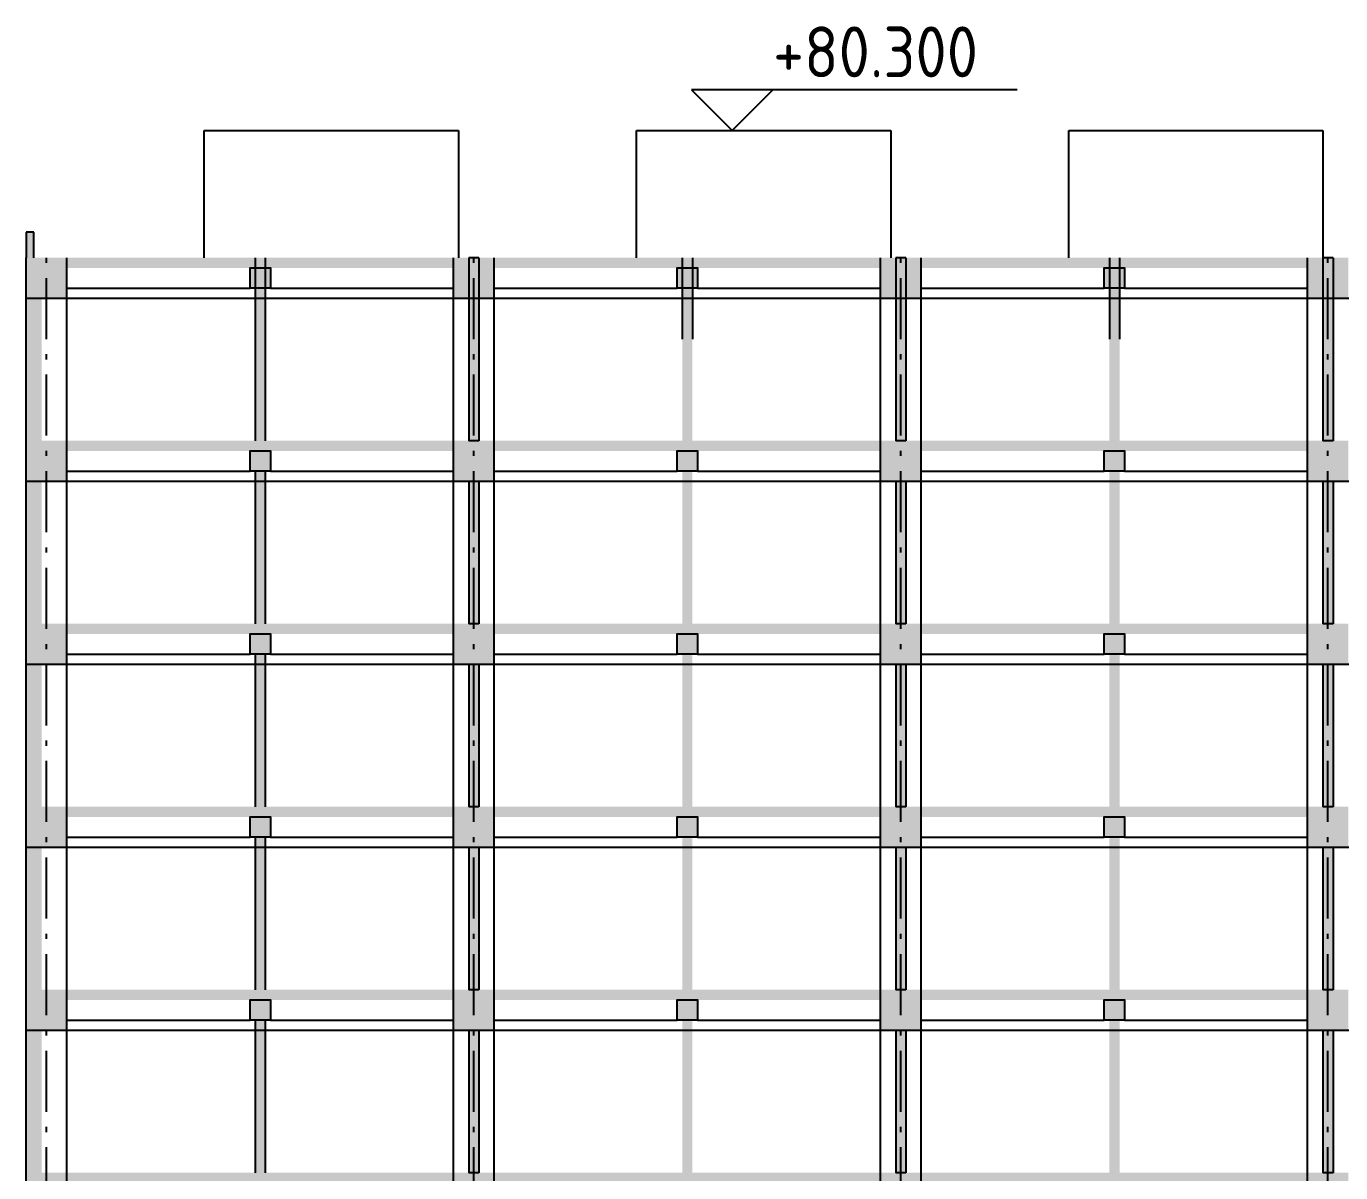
# Model space of a CAD drawing. Header units: inches. Extents: x -310 to 1074, y -19 to 138.
# Drawn here: x 182.26 to 208.11, y 59.8 to 82.35 of the extents above; entities that cross this region are included whole.
import ezdxf

# ---------------------------------------------------------------- set-up
doc = ezdxf.new("R2010")
doc.units = ezdxf.units.IN
doc.header["$MEASUREMENT"] = 0
doc.linetypes.add('ACAD_ISO10W100', pattern=[18, 12, -3, 0, -3])
for name, color, linetype in [('axis', 1, 'ACAD_ISO10W100'), ('column', 2, 'Continuous'), ('hatch', 11, 'Continuous'), ('oncut', 6, 'Continuous'), ('seeline', 214, 'Continuous'), ('text', 7, 'ACAD_ISO10W100')]:
    doc.layers.add(name, color=color, linetype=linetype)
doc.styles.add('Annotative', font='Arial.ttf')

msp = doc.modelspace()

# ---------------------------------------------------------------- hatches: boundary and pattern name
at = {"layer": 'hatch'}
h = msp.add_hatch(color=256, dxfattribs=at)
h.dxf.hatch_style = 1
h.paths.add_polyline_path([(182.4086, 78.3), (182.2586, 78.3), (182.2586, 77.8), (182.4086, 77.8)])
h = msp.add_hatch(color=256, dxfattribs=at)
h.dxf.hatch_style = 1
h.paths.add_polyline_path([(182.5586, 77.8), (182.2586, 77.8), (182.2586, -9), (182.5586, -9)])
h = msp.add_hatch(color=256, dxfattribs=at)
h.dxf.hatch_style = 1
h.paths.add_polyline_path([(183.0586, 77.8), (182.2586, 77.8), (182.2586, 77), (183.0586, 77)])
h = msp.add_hatch(color=256, dxfattribs=at)
h.dxf.hatch_style = 1
h.paths.add_polyline_path([(190.6586, 77.8), (183.0586, 77.8), (183.0586, 77.6), (190.6586, 77.6)])
h = msp.add_hatch(color=256, dxfattribs=at)
h.dxf.hatch_style = 1
h.paths.add_polyline_path([(187.0586, 77.6), (186.6586, 77.6), (186.6586, 77.2), (187.0586, 77.2)])
h = msp.add_hatch(color=256, dxfattribs=at)
h.dxf.hatch_style = 1
h.paths.add_polyline_path([(186.9586, 77.8), (186.7586, 77.8), (186.7586, 76.2), (186.9586, 76.2)])
h = msp.add_hatch(color=256, dxfattribs=at)
h.dxf.hatch_style = 1
h.paths.add_polyline_path([(191.4586, 77.8), (190.6586, 77.8), (190.6586, 77), (191.4586, 77)])
h = msp.add_hatch(color=256, dxfattribs=at)
h.dxf.hatch_style = 1
h.paths.add_polyline_path([(191.1586, 77.8), (190.9586, 77.8), (190.9586, 76.2), (191.1586, 76.2)])
h = msp.add_hatch(color=256, dxfattribs=at)
h.dxf.hatch_style = 1
h.paths.add_polyline_path([(199.0586, 77.8), (191.4586, 77.8), (191.4586, 77.6), (199.0586, 77.6)])
h = msp.add_hatch(color=256, dxfattribs=at)
h.dxf.hatch_style = 1
h.paths.add_polyline_path([(195.4586, 77.6), (195.0586, 77.6), (195.0586, 77.2), (195.4586, 77.2)])
h = msp.add_hatch(color=256, dxfattribs=at)
h.dxf.hatch_style = 1
h.paths.add_polyline_path([(195.3586, 77.8), (195.1586, 77.8), (195.1586, 76.2), (195.3586, 76.2)])
h = msp.add_hatch(color=256, dxfattribs=at)
h.dxf.hatch_style = 1
h.paths.add_polyline_path([(199.8586, 77.8), (199.0586, 77.8), (199.0586, 77), (199.8586, 77)])
h = msp.add_hatch(color=256, dxfattribs=at)
h.dxf.hatch_style = 1
h.paths.add_polyline_path([(199.5586, 77.8), (199.3586, 77.8), (199.3586, 76.2), (199.5586, 76.2)])
h = msp.add_hatch(color=256, dxfattribs=at)
h.dxf.hatch_style = 1
h.paths.add_polyline_path([(207.4586, 77.8), (199.8586, 77.8), (199.8586, 77.6), (207.4586, 77.6)])
h = msp.add_hatch(color=256, dxfattribs=at)
h.dxf.hatch_style = 1
h.paths.add_polyline_path([(203.8586, 77.6), (203.4586, 77.6), (203.4586, 77.2), (203.8586, 77.2)])
h = msp.add_hatch(color=256, dxfattribs=at)
h.dxf.hatch_style = 1
h.paths.add_polyline_path([(203.7586, 77.8), (203.5586, 77.8), (203.5586, 76.2), (203.7586, 76.2)])
h = msp.add_hatch(color=256, dxfattribs=at)
h.dxf.hatch_style = 1
h.paths.add_polyline_path([(208.2586, 77.8), (207.4586, 77.8), (207.4586, 77), (208.2586, 77)])
h = msp.add_hatch(color=256, dxfattribs=at)
h.dxf.hatch_style = 1
h.paths.add_polyline_path([(207.9586, 77.8), (207.7586, 77.8), (207.7586, 76.2), (207.9586, 76.2)])
h = msp.add_hatch(color=256, dxfattribs=at)
h.dxf.hatch_style = 1
h.paths.add_polyline_path([(186.9586, 77.2), (186.7586, 77.2), (186.7586, 74.2), (186.9586, 74.2)])
h = msp.add_hatch(color=256, dxfattribs=at)
h.dxf.hatch_style = 1
h.paths.add_polyline_path([(195.3586, 77.2), (195.1586, 77.2), (195.1586, 74.2), (195.3586, 74.2)])
h = msp.add_hatch(color=256, dxfattribs=at)
h.dxf.hatch_style = 1
h.paths.add_polyline_path([(203.7586, 77.2), (203.5586, 77.2), (203.5586, 74.2), (203.7586, 74.2)])
h = msp.add_hatch(color=256, dxfattribs=at)
h.dxf.hatch_style = 1
h.paths.add_polyline_path([(191.1586, 77), (190.9586, 77), (190.9586, 74.2), (191.1586, 74.2)])
h = msp.add_hatch(color=256, dxfattribs=at)
h.dxf.hatch_style = 1
h.paths.add_polyline_path([(199.5586, 77), (199.3586, 77), (199.3586, 74.2), (199.5586, 74.2)])
h = msp.add_hatch(color=256, dxfattribs=at)
h.dxf.hatch_style = 1
h.paths.add_polyline_path([(207.9586, 77), (207.7586, 77), (207.7586, 74.2), (207.9586, 74.2)])
h = msp.add_hatch(color=256, dxfattribs=at)
h.dxf.hatch_style = 1
h.paths.add_polyline_path([(183.0586, 74.2), (182.2586, 74.2), (182.2586, 73.4), (183.0586, 73.4)])
h = msp.add_hatch(color=256, dxfattribs=at)
h.dxf.hatch_style = 1
h.paths.add_polyline_path([(190.6586, 74.2), (183.0586, 74.2), (183.0586, 74), (190.6586, 74)])
h = msp.add_hatch(color=256, dxfattribs=at)
h.dxf.hatch_style = 1
h.paths.add_polyline_path([(191.4586, 74.2), (190.6586, 74.2), (190.6586, 73.4), (191.4586, 73.4)])
h = msp.add_hatch(color=256, dxfattribs=at)
h.dxf.hatch_style = 1
h.paths.add_polyline_path([(199.0586, 74.2), (191.4586, 74.2), (191.4586, 74), (199.0586, 74)])
h = msp.add_hatch(color=256, dxfattribs=at)
h.dxf.hatch_style = 1
h.paths.add_polyline_path([(199.8586, 74.2), (199.0586, 74.2), (199.0586, 73.4), (199.8586, 73.4)])
h = msp.add_hatch(color=256, dxfattribs=at)
h.dxf.hatch_style = 1
h.paths.add_polyline_path([(207.4586, 74.2), (199.8586, 74.2), (199.8586, 74), (207.4586, 74)])
h = msp.add_hatch(color=256, dxfattribs=at)
h.dxf.hatch_style = 1
h.paths.add_polyline_path([(208.2586, 74.2), (207.4586, 74.2), (207.4586, 73.4), (208.2586, 73.4)])
h = msp.add_hatch(color=256, dxfattribs=at)
h.dxf.hatch_style = 1
h.paths.add_polyline_path([(187.0586, 74), (186.6586, 74), (186.6586, 73.6), (187.0586, 73.6)])
h = msp.add_hatch(color=256, dxfattribs=at)
h.dxf.hatch_style = 1
h.paths.add_polyline_path([(195.4586, 74), (195.0586, 74), (195.0586, 73.6), (195.4586, 73.6)])
h = msp.add_hatch(color=256, dxfattribs=at)
h.dxf.hatch_style = 1
h.paths.add_polyline_path([(203.8586, 74), (203.4586, 74), (203.4586, 73.6), (203.8586, 73.6)])
h = msp.add_hatch(color=256, dxfattribs=at)
h.dxf.hatch_style = 1
h.paths.add_polyline_path([(186.9586, 73.6), (186.7586, 73.6), (186.7586, 70.6), (186.9586, 70.6)])
h = msp.add_hatch(color=256, dxfattribs=at)
h.dxf.hatch_style = 1
h.paths.add_polyline_path([(195.3586, 73.6), (195.1586, 73.6), (195.1586, 70.6), (195.3586, 70.6)])
h = msp.add_hatch(color=256, dxfattribs=at)
h.dxf.hatch_style = 1
h.paths.add_polyline_path([(203.7586, 73.6), (203.5586, 73.6), (203.5586, 70.6), (203.7586, 70.6)])
h = msp.add_hatch(color=256, dxfattribs=at)
h.dxf.hatch_style = 1
h.paths.add_polyline_path([(191.1586, 73.4), (190.9586, 73.4), (190.9586, 70.6), (191.1586, 70.6)])
h = msp.add_hatch(color=256, dxfattribs=at)
h.dxf.hatch_style = 1
h.paths.add_polyline_path([(199.5586, 73.4), (199.3586, 73.4), (199.3586, 70.6), (199.5586, 70.6)])
h = msp.add_hatch(color=256, dxfattribs=at)
h.dxf.hatch_style = 1
h.paths.add_polyline_path([(207.9586, 73.4), (207.7586, 73.4), (207.7586, 70.6), (207.9586, 70.6)])
h = msp.add_hatch(color=256, dxfattribs=at)
h.dxf.hatch_style = 1
h.paths.add_polyline_path([(183.0586, 70.6), (182.2586, 70.6), (182.2586, 69.8), (183.0586, 69.8)])
h = msp.add_hatch(color=256, dxfattribs=at)
h.dxf.hatch_style = 1
h.paths.add_polyline_path([(190.6586, 70.6), (183.0586, 70.6), (183.0586, 70.4), (190.6586, 70.4)])
h = msp.add_hatch(color=256, dxfattribs=at)
h.dxf.hatch_style = 1
h.paths.add_polyline_path([(191.4586, 70.6), (190.6586, 70.6), (190.6586, 69.8), (191.4586, 69.8)])
h = msp.add_hatch(color=256, dxfattribs=at)
h.dxf.hatch_style = 1
h.paths.add_polyline_path([(199.0586, 70.6), (191.4586, 70.6), (191.4586, 70.4), (199.0586, 70.4)])
h = msp.add_hatch(color=256, dxfattribs=at)
h.dxf.hatch_style = 1
h.paths.add_polyline_path([(199.8586, 70.6), (199.0586, 70.6), (199.0586, 69.8), (199.8586, 69.8)])
h = msp.add_hatch(color=256, dxfattribs=at)
h.dxf.hatch_style = 1
h.paths.add_polyline_path([(207.4586, 70.6), (199.8586, 70.6), (199.8586, 70.4), (207.4586, 70.4)])
h = msp.add_hatch(color=256, dxfattribs=at)
h.dxf.hatch_style = 1
h.paths.add_polyline_path([(208.2586, 70.6), (207.4586, 70.6), (207.4586, 69.8), (208.2586, 69.8)])
h = msp.add_hatch(color=256, dxfattribs=at)
h.dxf.hatch_style = 1
h.paths.add_polyline_path([(187.0586, 70.4), (186.6586, 70.4), (186.6586, 70), (187.0586, 70)])
h = msp.add_hatch(color=256, dxfattribs=at)
h.dxf.hatch_style = 1
h.paths.add_polyline_path([(195.4586, 70.4), (195.0586, 70.4), (195.0586, 70), (195.4586, 70)])
h = msp.add_hatch(color=256, dxfattribs=at)
h.dxf.hatch_style = 1
h.paths.add_polyline_path([(203.8586, 70.4), (203.4586, 70.4), (203.4586, 70), (203.8586, 70)])
h = msp.add_hatch(color=256, dxfattribs=at)
h.dxf.hatch_style = 1
h.paths.add_polyline_path([(186.9586, 70), (186.7586, 70), (186.7586, 67), (186.9586, 67)])
h = msp.add_hatch(color=256, dxfattribs=at)
h.dxf.hatch_style = 1
h.paths.add_polyline_path([(191.1586, 69.8), (190.9586, 69.8), (190.9586, 67), (191.1586, 67)])
h = msp.add_hatch(color=256, dxfattribs=at)
h.dxf.hatch_style = 1
h.paths.add_polyline_path([(195.3586, 70), (195.1586, 70), (195.1586, 67), (195.3586, 67)])
h = msp.add_hatch(color=256, dxfattribs=at)
h.dxf.hatch_style = 1
h.paths.add_polyline_path([(199.5586, 69.8), (199.3586, 69.8), (199.3586, 67), (199.5586, 67)])
h = msp.add_hatch(color=256, dxfattribs=at)
h.dxf.hatch_style = 1
h.paths.add_polyline_path([(203.7586, 70), (203.5586, 70), (203.5586, 67), (203.7586, 67)])
h = msp.add_hatch(color=256, dxfattribs=at)
h.dxf.hatch_style = 1
h.paths.add_polyline_path([(207.9586, 69.8), (207.7586, 69.8), (207.7586, 67), (207.9586, 67)])
h = msp.add_hatch(color=256, dxfattribs=at)
h.dxf.hatch_style = 1
h.paths.add_polyline_path([(183.0586, 67), (182.2586, 67), (182.2586, 66.2), (183.0586, 66.2)])
h = msp.add_hatch(color=256, dxfattribs=at)
h.dxf.hatch_style = 1
h.paths.add_polyline_path([(190.6586, 67), (183.0586, 67), (183.0586, 66.8), (190.6586, 66.8)])
h = msp.add_hatch(color=256, dxfattribs=at)
h.dxf.hatch_style = 1
h.paths.add_polyline_path([(191.4586, 67), (190.6586, 67), (190.6586, 66.2), (191.4586, 66.2)])
h = msp.add_hatch(color=256, dxfattribs=at)
h.dxf.hatch_style = 1
h.paths.add_polyline_path([(199.0586, 67), (191.4586, 67), (191.4586, 66.8), (199.0586, 66.8)])
h = msp.add_hatch(color=256, dxfattribs=at)
h.dxf.hatch_style = 1
h.paths.add_polyline_path([(199.8586, 67), (199.0586, 67), (199.0586, 66.2), (199.8586, 66.2)])
h = msp.add_hatch(color=256, dxfattribs=at)
h.dxf.hatch_style = 1
h.paths.add_polyline_path([(207.4586, 67), (199.8586, 67), (199.8586, 66.8), (207.4586, 66.8)])
h = msp.add_hatch(color=256, dxfattribs=at)
h.dxf.hatch_style = 1
h.paths.add_polyline_path([(208.2586, 67), (207.4586, 67), (207.4586, 66.2), (208.2586, 66.2)])
h = msp.add_hatch(color=256, dxfattribs=at)
h.dxf.hatch_style = 1
h.paths.add_polyline_path([(187.0586, 66.8), (186.6586, 66.8), (186.6586, 66.4), (187.0586, 66.4)])
h = msp.add_hatch(color=256, dxfattribs=at)
h.dxf.hatch_style = 1
h.paths.add_polyline_path([(195.4586, 66.8), (195.0586, 66.8), (195.0586, 66.4), (195.4586, 66.4)])
h = msp.add_hatch(color=256, dxfattribs=at)
h.dxf.hatch_style = 1
h.paths.add_polyline_path([(203.8586, 66.8), (203.4586, 66.8), (203.4586, 66.4), (203.8586, 66.4)])
h = msp.add_hatch(color=256, dxfattribs=at)
h.dxf.hatch_style = 1
h.paths.add_polyline_path([(186.9586, 66.4), (186.7586, 66.4), (186.7586, 63.4), (186.9586, 63.4)])
h = msp.add_hatch(color=256, dxfattribs=at)
h.dxf.hatch_style = 1
h.paths.add_polyline_path([(191.1586, 66.2), (190.9586, 66.2), (190.9586, 63.4), (191.1586, 63.4)])
h = msp.add_hatch(color=256, dxfattribs=at)
h.dxf.hatch_style = 1
h.paths.add_polyline_path([(195.3586, 66.4), (195.1586, 66.4), (195.1586, 63.4), (195.3586, 63.4)])
h = msp.add_hatch(color=256, dxfattribs=at)
h.dxf.hatch_style = 1
h.paths.add_polyline_path([(199.5586, 66.2), (199.3586, 66.2), (199.3586, 63.4), (199.5586, 63.4)])
h = msp.add_hatch(color=256, dxfattribs=at)
h.dxf.hatch_style = 1
h.paths.add_polyline_path([(203.7586, 66.4), (203.5586, 66.4), (203.5586, 63.4), (203.7586, 63.4)])
h = msp.add_hatch(color=256, dxfattribs=at)
h.dxf.hatch_style = 1
h.paths.add_polyline_path([(207.9586, 66.2), (207.7586, 66.2), (207.7586, 63.4), (207.9586, 63.4)])
h = msp.add_hatch(color=256, dxfattribs=at)
h.dxf.hatch_style = 1
h.paths.add_polyline_path([(183.0586, 63.4), (182.2586, 63.4), (182.2586, 62.6), (183.0586, 62.6)])
h = msp.add_hatch(color=256, dxfattribs=at)
h.dxf.hatch_style = 1
h.paths.add_polyline_path([(190.6586, 63.4), (183.0586, 63.4), (183.0586, 63.2), (190.6586, 63.2)])
h = msp.add_hatch(color=256, dxfattribs=at)
h.dxf.hatch_style = 1
h.paths.add_polyline_path([(191.4586, 63.4), (190.6586, 63.4), (190.6586, 62.6), (191.4586, 62.6)])
h = msp.add_hatch(color=256, dxfattribs=at)
h.dxf.hatch_style = 1
h.paths.add_polyline_path([(199.0586, 63.4), (191.4586, 63.4), (191.4586, 63.2), (199.0586, 63.2)])
h = msp.add_hatch(color=256, dxfattribs=at)
h.dxf.hatch_style = 1
h.paths.add_polyline_path([(199.8586, 63.4), (199.0586, 63.4), (199.0586, 62.6), (199.8586, 62.6)])
h = msp.add_hatch(color=256, dxfattribs=at)
h.dxf.hatch_style = 1
h.paths.add_polyline_path([(207.4586, 63.4), (199.8586, 63.4), (199.8586, 63.2), (207.4586, 63.2)])
h = msp.add_hatch(color=256, dxfattribs=at)
h.dxf.hatch_style = 1
h.paths.add_polyline_path([(208.2586, 63.4), (207.4586, 63.4), (207.4586, 62.6), (208.2586, 62.6)])
h = msp.add_hatch(color=256, dxfattribs=at)
h.dxf.hatch_style = 1
h.paths.add_polyline_path([(187.0586, 63.2), (186.6586, 63.2), (186.6586, 62.8), (187.0586, 62.8)])
h = msp.add_hatch(color=256, dxfattribs=at)
h.dxf.hatch_style = 1
h.paths.add_polyline_path([(195.4586, 63.2), (195.0586, 63.2), (195.0586, 62.8), (195.4586, 62.8)])
h = msp.add_hatch(color=256, dxfattribs=at)
h.dxf.hatch_style = 1
h.paths.add_polyline_path([(203.8586, 63.2), (203.4586, 63.2), (203.4586, 62.8), (203.8586, 62.8)])
h = msp.add_hatch(color=256, dxfattribs=at)
h.dxf.hatch_style = 1
h.paths.add_polyline_path([(186.9586, 62.8), (186.7586, 62.8), (186.7586, 59.8), (186.9586, 59.8)])
h = msp.add_hatch(color=256, dxfattribs=at)
h.dxf.hatch_style = 1
h.paths.add_polyline_path([(191.1586, 62.6), (190.9586, 62.6), (190.9586, 59.8), (191.1586, 59.8)])
h = msp.add_hatch(color=256, dxfattribs=at)
h.dxf.hatch_style = 1
h.paths.add_polyline_path([(195.3586, 62.8), (195.1586, 62.8), (195.1586, 59.8), (195.3586, 59.8)])
h = msp.add_hatch(color=256, dxfattribs=at)
h.dxf.hatch_style = 1
h.paths.add_polyline_path([(199.5586, 62.6), (199.3586, 62.6), (199.3586, 59.8), (199.5586, 59.8)])
h = msp.add_hatch(color=256, dxfattribs=at)
h.dxf.hatch_style = 1
h.paths.add_polyline_path([(203.7586, 62.8), (203.5586, 62.8), (203.5586, 59.8), (203.7586, 59.8)])
h = msp.add_hatch(color=256, dxfattribs=at)
h.dxf.hatch_style = 1
h.paths.add_polyline_path([(207.9586, 62.6), (207.7586, 62.6), (207.7586, 59.8), (207.9586, 59.8)])
h = msp.add_hatch(color=256, dxfattribs=at)
h.dxf.hatch_style = 1
h.paths.add_polyline_path([(183.0586, 59.8), (182.2586, 59.8), (182.2586, 59), (183.0586, 59)])
h = msp.add_hatch(color=256, dxfattribs=at)
h.dxf.hatch_style = 1
h.paths.add_polyline_path([(190.6586, 59.8), (183.0586, 59.8), (183.0586, 59.6), (190.6586, 59.6)])
h = msp.add_hatch(color=256, dxfattribs=at)
h.dxf.hatch_style = 1
h.paths.add_polyline_path([(191.4586, 59.8), (190.6586, 59.8), (190.6586, 59), (191.4586, 59)])
h = msp.add_hatch(color=256, dxfattribs=at)
h.dxf.hatch_style = 1
h.paths.add_polyline_path([(199.0586, 59.8), (191.4586, 59.8), (191.4586, 59.6), (199.0586, 59.6)])
h = msp.add_hatch(color=256, dxfattribs=at)
h.dxf.hatch_style = 1
h.paths.add_polyline_path([(199.8586, 59.8), (199.0586, 59.8), (199.0586, 59), (199.8586, 59)])
h = msp.add_hatch(color=256, dxfattribs=at)
h.dxf.hatch_style = 1
h.paths.add_polyline_path([(207.4586, 59.8), (199.8586, 59.8), (199.8586, 59.6), (207.4586, 59.6)])
h = msp.add_hatch(color=256, dxfattribs=at)
h.dxf.hatch_style = 1
h.paths.add_polyline_path([(208.2586, 59.8), (207.4586, 59.8), (207.4586, 59), (208.2586, 59)])

# ---------------------------------------------------------------- linework, layer by layer
at = {"layer": 'axis', "ltscale": 0.1}
for p, q in [((182.6586, -15), (182.6586, 77.8)), ((191.0586, -15), (191.0586, 77.8)), ((199.4586, -15), (199.4586, 77.8)), ((207.8586, -15), (207.8586, 77.8))]:
    msp.add_line(p, q, dxfattribs=at)
at = {"layer": 'column'}
for p, q in [((182.2586, -9), (182.2586, 77.8)), ((183.0586, -9), (183.0586, 77.8)), ((190.6586, -9), (190.6586, 77.8)), ((191.4586, -9), (191.4586, 77.8)), ((199.0586, -9), (199.0586, 77.8)), ((199.8586, -9), (199.8586, 77.8)), ((207.4586, -9), (207.4586, 77.8))]:
    msp.add_line(p, q, dxfattribs=at)
at = {"layer": 'hatch'}
for p, q in [((182.4086, 78.3), (182.2586, 78.3)), ((182.2586, 78.3), (182.2586, 77.8)), ((182.4086, 77.8), (182.4086, 78.3))]:
    msp.add_line(p, q, dxfattribs=at)
at = {"layer": 'oncut'}
for p, q in [((185.7586, 77.8), (185.7586, 80.3)), ((185.7586, 80.3), (190.7586, 80.3)), ((190.7586, 80.3), (190.7586, 77.8)), ((194.2586, 77.8), (194.2586, 80.3)), ((194.2586, 80.3), (199.2586, 80.3)), ((199.2586, 80.3), (199.2586, 77.8)), ((202.7586, 77.8), (202.7586, 80.3)), ((202.7586, 80.3), (207.7586, 80.3)), ((207.7586, 80.3), (207.7586, 77.8)), ((186.7586, 77.8), (186.7586, 76.2)), ((186.9586, 77.8), (186.9586, 76.2)), ((190.9586, 77.8), (190.9586, 76.2)), ((191.1586, 77.8), (190.9586, 77.8)), ((191.1586, 77.8), (191.1586, 76.2)), ((195.1586, 77.8), (195.1586, 76.2)), ((195.3586, 77.8), (195.3586, 76.2)), ((199.3586, 77.8), (199.3586, 76.2)), ((199.5586, 77.8), (199.3586, 77.8)), ((199.5586, 77.8), (199.5586, 76.2)), ((203.5586, 77.8), (203.5586, 76.2)), ((203.7586, 77.8), (203.7586, 76.2)), ((207.7586, 77.8), (207.7586, 76.2)), ((207.9586, 77.8), (207.7586, 77.8)), ((207.9586, 77.8), (207.9586, 76.2)), ((186.7586, 77.2), (186.7586, 74.2)), ((186.9586, 77.2), (186.9586, 74.2)), ((224.8586, 77), (182.2586, 77)), ((190.9586, 77), (190.9586, 74.2)), ((191.1586, 77), (190.9586, 77)), ((191.1586, 77), (191.1586, 74.2)), ((199.5586, 77), (199.3586, 77)), ((199.3586, 77), (199.3586, 74.2)), ((199.5586, 77), (199.5586, 74.2)), ((207.9586, 77), (207.7586, 77)), ((207.7586, 77), (207.7586, 74.2)), ((207.9586, 77), (207.9586, 74.2)), ((191.1586, 74.2), (190.9586, 74.2)), ((191.1586, 74.2), (190.9586, 74.2)), ((191.1586, 74.2), (190.9586, 74.2)), ((199.5586, 74.2), (199.3586, 74.2)), ((199.5586, 74.2), (199.3586, 74.2)), ((199.5586, 74.2), (199.3586, 74.2)), ((207.9586, 74.2), (207.7586, 74.2)), ((207.9586, 74.2), (207.7586, 74.2)), ((207.9586, 74.2), (207.7586, 74.2)), ((186.7586, 73.6), (186.7586, 70.6)), ((186.9586, 73.6), (186.9586, 70.6)), ((224.8586, 73.4), (182.2586, 73.4)), ((190.9586, 73.4), (190.9586, 70.6)), ((191.1586, 73.4), (190.9586, 73.4)), ((191.1586, 73.4), (191.1586, 70.6)), ((199.5586, 73.4), (199.3586, 73.4)), ((199.3586, 73.4), (199.3586, 70.6)), ((199.5586, 73.4), (199.5586, 70.6)), ((207.9586, 73.4), (207.7586, 73.4)), ((207.7586, 73.4), (207.7586, 70.6)), ((207.9586, 73.4), (207.9586, 70.6)), ((191.1586, 70.6), (190.9586, 70.6)), ((191.1586, 70.6), (190.9586, 70.6)), ((191.1586, 70.6), (190.9586, 70.6)), ((199.5586, 70.6), (199.3586, 70.6)), ((199.5586, 70.6), (199.3586, 70.6)), ((199.5586, 70.6), (199.3586, 70.6)), ((207.9586, 70.6), (207.7586, 70.6)), ((207.9586, 70.6), (207.7586, 70.6)), ((207.9586, 70.6), (207.7586, 70.6)), ((224.8586, 69.8), (182.2586, 69.8)), ((186.7586, 70), (186.7586, 67)), ((186.9586, 70), (186.9586, 67)), ((190.9586, 69.8), (190.9586, 67)), ((191.1586, 69.8), (190.9586, 69.8)), ((191.1586, 69.8), (191.1586, 67)), ((199.5586, 69.8), (199.3586, 69.8)), ((199.3586, 69.8), (199.3586, 67)), ((199.5586, 69.8), (199.5586, 67)), ((207.9586, 69.8), (207.7586, 69.8)), ((207.7586, 69.8), (207.7586, 67)), ((207.9586, 69.8), (207.9586, 67)), ((191.1586, 67), (190.9586, 67)), ((191.1586, 67), (190.9586, 67)), ((191.1586, 67), (190.9586, 67)), ((199.5586, 67), (199.3586, 67)), ((199.5586, 67), (199.3586, 67)), ((199.5586, 67), (199.3586, 67)), ((207.9586, 67), (207.7586, 67)), ((207.9586, 67), (207.7586, 67)), ((207.9586, 67), (207.7586, 67)), ((224.8586, 66.2), (182.2586, 66.2)), ((186.7586, 66.4), (186.7586, 63.4)), ((186.9586, 66.4), (186.9586, 63.4)), ((190.9586, 66.2), (190.9586, 63.4)), ((191.1586, 66.2), (190.9586, 66.2)), ((191.1586, 66.2), (191.1586, 63.4)), ((199.5586, 66.2), (199.3586, 66.2)), ((199.3586, 66.2), (199.3586, 63.4)), ((199.5586, 66.2), (199.5586, 63.4)), ((207.9586, 66.2), (207.7586, 66.2)), ((207.7586, 66.2), (207.7586, 63.4)), ((207.9586, 66.2), (207.9586, 63.4)), ((191.1586, 63.4), (190.9586, 63.4)), ((191.1586, 63.4), (190.9586, 63.4)), ((191.1586, 63.4), (190.9586, 63.4)), ((199.5586, 63.4), (199.3586, 63.4)), ((199.5586, 63.4), (199.3586, 63.4)), ((199.5586, 63.4), (199.3586, 63.4)), ((207.9586, 63.4), (207.7586, 63.4)), ((207.9586, 63.4), (207.7586, 63.4)), ((207.9586, 63.4), (207.7586, 63.4)), ((224.8586, 62.6), (182.2586, 62.6)), ((186.7586, 62.8), (186.7586, 59.8)), ((186.9586, 62.8), (186.9586, 59.8)), ((190.9586, 62.6), (190.9586, 59.8)), ((191.1586, 62.6), (190.9586, 62.6)), ((191.1586, 62.6), (191.1586, 59.8)), ((199.5586, 62.6), (199.3586, 62.6)), ((199.3586, 62.6), (199.3586, 59.8)), ((199.5586, 62.6), (199.5586, 59.8)), ((207.9586, 62.6), (207.7586, 62.6)), ((207.7586, 62.6), (207.7586, 59.8)), ((207.9586, 62.6), (207.9586, 59.8)), ((191.1586, 59.8), (190.9586, 59.8)), ((191.1586, 59.8), (190.9586, 59.8)), ((199.5586, 59.8), (199.3586, 59.8)), ((199.5586, 59.8), (199.3586, 59.8)), ((207.9586, 59.8), (207.7586, 59.8)), ((207.9586, 59.8), (207.7586, 59.8))]:
    msp.add_line(p, q, dxfattribs=at)
for points in [[(187.0586, 77.2), (186.6586, 77.2), (186.6586, 77.6), (187.0586, 77.6)], [(195.4586, 77.2), (195.0586, 77.2), (195.0586, 77.6), (195.4586, 77.6)], [(203.8586, 77.2), (203.4586, 77.2), (203.4586, 77.6), (203.8586, 77.6)], [(187.0586, 73.6), (186.6586, 73.6), (186.6586, 74), (187.0586, 74)], [(195.4586, 73.6), (195.0586, 73.6), (195.0586, 74), (195.4586, 74)], [(203.8586, 73.6), (203.4586, 73.6), (203.4586, 74), (203.8586, 74)], [(187.0586, 70), (186.6586, 70), (186.6586, 70.4), (187.0586, 70.4)], [(195.4586, 70), (195.0586, 70), (195.0586, 70.4), (195.4586, 70.4)], [(203.8586, 70), (203.4586, 70), (203.4586, 70.4), (203.8586, 70.4)], [(187.0586, 66.4), (186.6586, 66.4), (186.6586, 66.8), (187.0586, 66.8)], [(195.4586, 66.4), (195.0586, 66.4), (195.0586, 66.8), (195.4586, 66.8)], [(203.8586, 66.4), (203.4586, 66.4), (203.4586, 66.8), (203.8586, 66.8)], [(187.0586, 62.8), (186.6586, 62.8), (186.6586, 63.2), (187.0586, 63.2)], [(195.4586, 62.8), (195.0586, 62.8), (195.0586, 63.2), (195.4586, 63.2)], [(203.8586, 62.8), (203.4586, 62.8), (203.4586, 63.2), (203.8586, 63.2)]]:
    msp.add_lwpolyline(points, close=True, dxfattribs=at)
at = {"layer": 'seeline'}
for p, q in [((183.0586, 77.2), (186.6586, 77.2)), ((187.0586, 77.2), (190.6586, 77.2)), ((187.0586, 77.2), (190.6586, 77.2)), ((191.4586, 77.2), (195.0586, 77.2)), ((195.4586, 77.2), (199.0586, 77.2)), ((199.8586, 77.2), (203.4586, 77.2)), ((203.8586, 77.2), (207.4586, 77.2)), ((183.0586, 73.6), (186.6586, 73.6)), ((187.0586, 73.6), (190.6586, 73.6)), ((187.0586, 73.6), (190.6586, 73.6)), ((191.4586, 73.6), (195.0586, 73.6)), ((195.4586, 73.6), (199.0586, 73.6)), ((199.8586, 73.6), (203.4586, 73.6)), ((203.8586, 73.6), (207.4586, 73.6)), ((183.0586, 70), (186.6586, 70)), ((187.0586, 70), (190.6586, 70)), ((187.0586, 70), (190.6586, 70)), ((191.4586, 70), (195.0586, 70)), ((195.4586, 70), (199.0586, 70)), ((199.8586, 70), (203.4586, 70)), ((203.8586, 70), (207.4586, 70)), ((183.0586, 66.4), (186.6586, 66.4)), ((187.0586, 66.4), (190.6586, 66.4)), ((187.0586, 66.4), (190.6586, 66.4)), ((191.4586, 66.4), (195.0586, 66.4)), ((195.4586, 66.4), (199.0586, 66.4)), ((199.8586, 66.4), (203.4586, 66.4)), ((203.8586, 66.4), (207.4586, 66.4)), ((183.0586, 62.8), (186.6586, 62.8)), ((187.0586, 62.8), (190.6586, 62.8)), ((187.0586, 62.8), (190.6586, 62.8)), ((191.4586, 62.8), (195.0586, 62.8)), ((195.4586, 62.8), (199.0586, 62.8)), ((199.8586, 62.8), (203.4586, 62.8)), ((203.8586, 62.8), (207.4586, 62.8))]:
    msp.add_line(p, q, dxfattribs=at)
at = {"layer": 'text', "ltscale": 6}
msp.add_lwpolyline([(201.7437, 81.1), (195.3437, 81.1), (196.1437, 80.3), (196.9437, 81.1)], dxfattribs=at)

# ---------------------------------------------------------------- texts
at = {"layer": 'text', "ltscale": 6, "insert": (196.9437, 81.35), "char_height": 1, "width": 5.498442, "attachment_point": 7, "style": 'Annotative'}
msp.add_mtext('{\\Fiso|c0;+80.300}', dxfattribs=at)

doc.saveas('drawing.dxf')
